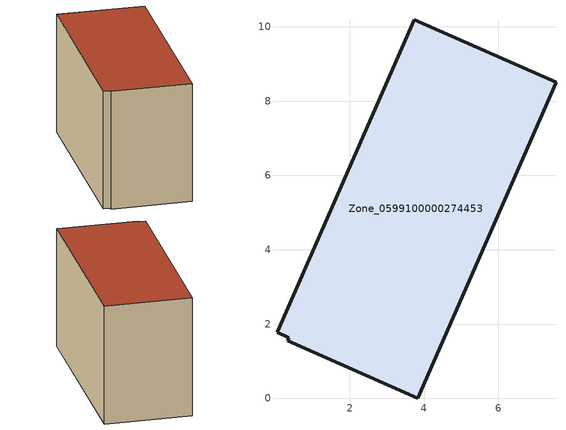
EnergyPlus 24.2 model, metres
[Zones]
Zone_0599100000274453
 floor ground (C_G): 0.04,1.78 3.74,10.19 7.55,8.51 3.83,0 0.33,1.55 0.36,1.64 z0
 wall outside (C_F): 7.55,8.51 3.74,10.19 0.04,1.78 0.36,1.64 0.33,1.55 3.83,0 7.55,8.51 z0:5.88
 roof outside (C_R): 3.74,10.19 0.04,1.78 0.36,1.64 0.33,1.55 3.83,0 7.55,8.51 z5.88
[BUILDING]
Pand.0599100000274453: North Axis=0; Terrain=City; Loads Convergence Tolerance Value=0.04; Temperature Convergence Tolerance Value=0.4; Solar Distribution=FullExterior; Maximum Number of Warmup Days=25; Minimum Number of Warmup Days=1
[Site:Location]
Rotterdam.The.Hague.AP_ZH_NLD Design_Conditions: Latitude=51.96; Longitude=4.45; Time Zone=1; Elevation=-4.5
[SITE:GROUNDTEMPERATURE:BUILDINGSURFACE]
18, 18, 18, 18, 18, 18, 18, 18, 18, 18, 18, 18
[MATERIAL] Thermal Absorptance=0.9; Solar Absorptance=0.7; Visible Absorptance=0.7
Name | Roughness | Thickness | Conductivity | Density | Specific Heat
G.TC.1946-1964 | MediumSmooth | 0.15 | 1 | 540 | 1210
F.TC.1946-1964 | Rough | 0.3 | 0.857143 | 1920 | 840
R.TC.1946-1964 | MediumRough | 0.2 | 0.235294 | 1500 | 1000
[CONSTRUCTION]
C_G: G.TC.1946-1964
C_F: F.TC.1946-1964
C_R: R.TC.1946-1964
[ZONE]
Zone_0599100000274453: Type=1; Multiplier=1; Ceiling Height=Autocalculate; Volume=Autocalculate; Floor Area=autocalculate; Part of Total Floor Area=Yes
[ZONEINFILTRATION:DESIGNFLOWRATE]
Infil_Zone_0599100000274453: Zone or ZoneList or Space or SpaceList=Zone_0599100000274453; Schedule=AlwaysOn; Design Flow Rate Calculation Method=Flow/Area; Flow Rate per Floor Area=0.003; Constant Term Coefficient=1; Temperature Term Coefficient=0; Velocity Term Coefficient=0; Velocity Squared Term Coefficient=0
[HVACTEMPLATE:ZONE:IDEALLOADSAIRSYSTEM]
Zone_0599100000274453: Maximum Heating Supply Air Temperature=50; Minimum Cooling Supply Air Temperature=13; Maximum Heating Supply Air Humidity Ratio=0.0156; Minimum Cooling Supply Air Humidity Ratio=0.0077; Heating Limit=NoLimit; Cooling Limit=NoLimit; Dehumidification Control Type=ConstantSensibleHeatRatio; Cooling Sensible Heat Ratio=0.7; Dehumidification Setpoint=60; Humidification Control Type=None; Humidification Setpoint=30; Outdoor Air Method=None; Outdoor Air Flow Rate per Person=0.00944; Outdoor Air Flow Rate per Zone Floor Area=0; Outdoor Air Flow Rate per Zone=0; Demand Controlled Ventilation Type=None; Outdoor Air Economizer Type=NoEconomizer; Heat Recovery Type=None; Sensible Heat Recovery Effectiveness=0.7; Latent Heat Recovery Effectiveness=0.65
[ZONECONTROL:THERMOSTAT]
ThermostatControl_Zone_0599100000274453: Zone or ZoneList=Zone_0599100000274453; Control Type Schedule=DualSetpointControlType; Control 1=Thermostat_Zone_0599100000274453; Temperature Difference Between Cutout And Setpoint=0
[THERMOSTATSETPOINT:DUALSETPOINT]
Thermostat_Zone_0599100000274453: Heating Setpoint Temperature Schedule=HeatingSetpoint_Zone_0599100000274453; Cooling Setpoint Temperature Schedule=CoolingSetpoint_Zone_0599100000274453
[SCHEDULE:COMPACT]
HeatingSetpoint_Zone_0599100000274453: Through: 12/31, For: AllDays, Until: 24:00, 21
CoolingSetpoint_Zone_0599100000274453: Through: 12/31, For: AllDays, Until: 24:00, 24
DualSetpointControlType: Through: 12/31, For: AllDays, Until: 24:00, 4
AlwaysOn: Through: 12/31, For: AllDays, Until: 24:00, 1
